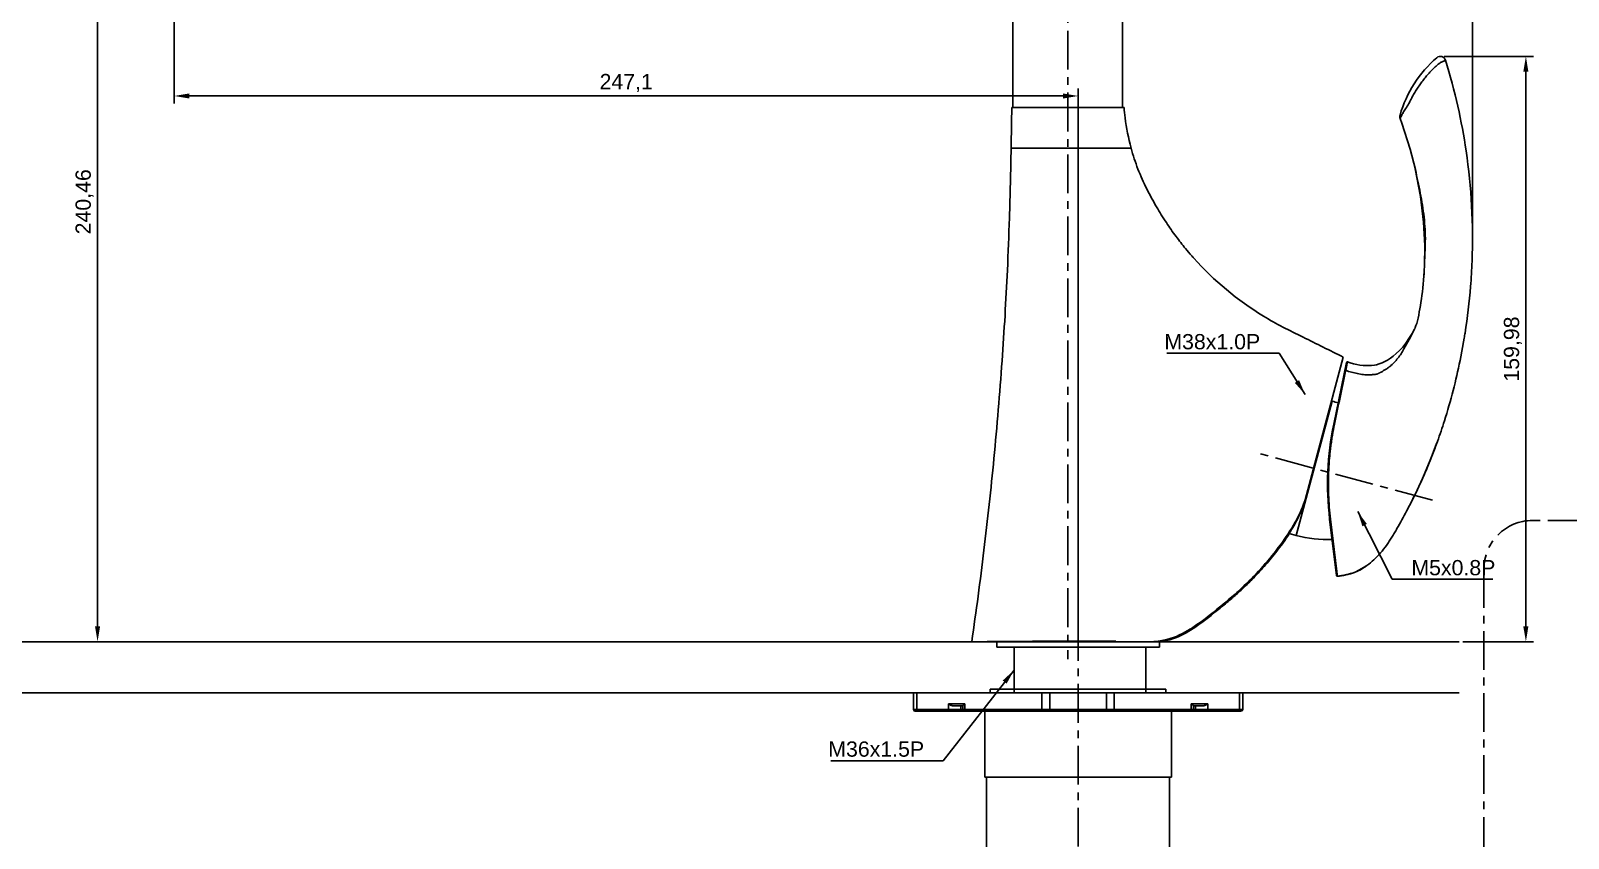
# Model space of a CAD drawing. Header units: millimetres. Extents: x 601 to 1195, y -13 to 407.
# Drawn here: x 813.2 to 1065.4, y 119.1 to 251.6 of the extents above; entities that cross this region are included whole.
import ezdxf

# ---------------------------------------------------------------- set-up
doc = ezdxf.new("R2010")
doc.units = ezdxf.units.MM
doc.header["$LTSCALE"] = 0.1
doc.linetypes.add('CENTERX2', pattern=[101.6, 63.5, -12.7, 12.7, -12.7])
for name, color, linetype in [('02___PRT_ALL_AXES', 7, 'Continuous'), ('CENTER', 1, 'CENTERX2'), ('DIM', 3, 'Continuous')]:
    doc.layers.add(name, color=color, linetype=linetype)
doc.styles.get("Standard").update_dxf_attribs({"font": 'arial.ttf'})
doc.dimstyles.new('ISO-25', dxfattribs={"dimtxt": 2.5, "dimasz": 2.5, "dimexe": 1.25, "dimexo": 0.625, "dimtad": 1, "dimlfac": 1.666667, "dimtxsty": 'Standard', "dimcen": 2.5, "dimadec": 0, "dimazin": 0, "dimtfac": 1, "dimtmove": 0, "dimatfit": 3, "dimfxl": 0, "dimarcsym": 0})

# ---------------------------------------------------------------- blocks, each defined once
blk = doc.blocks.new('*D4')
at = {"layer": 'Defpoints', "color": 0}
for p in [(824.17, 295.65), (836.75, 295.65), (888.96, 151.37)]:
    blk.add_point(p, dxfattribs=at)
at = {"layer": 'DIM', "color": 0, "lineweight": -2}
for p, q in [((836.13, 295.65), (822.92, 295.65)), ((824.17, 153.87), (824.17, 293.15)), ((888.33, 151.37), (822.92, 151.37))]:
    blk.add_line(p, q, dxfattribs=at)
at = {"layer": 'DIM', "color": 0}
for points in [[(823.75, 293.15), (824.58, 293.15), (824.17, 295.65)], [(823.75, 153.87), (824.58, 153.87), (824.17, 151.37)]]:
    blk.add_solid(points, dxfattribs=at)
at = {"layer": 'DIM', "color": 0, "insert": (822.04, 223.51), "char_height": 2.5, "attachment_point": 5, "rotation": 90}
blk.add_mtext('240,46', dxfattribs=at)
blk = doc.blocks.new('*D5')
at = {"layer": 'Defpoints', "color": 0}
for p in [(838.01, 303.15), (836.25, 292.66), (983.32, 282.05), (883.16, 269.05), (983.32, 148.5)]:
    blk.add_point(p, dxfattribs=at)
at = {"layer": 'DIM', "color": 0, "lineweight": -2}
blk.add_line((836.15, 292.04), (833.25, 274.73), dxfattribs=at)
blk.add_arc((983.32, 1171.51), 908, 260.65775, 269.84225, dxfattribs=at)
at = {"layer": 'DIM', "color": 0}
for points in [[(835.86, 275.14), (836, 275.96), (833.46, 275.96)], [(980.82, 263.93), (980.82, 263.09), (983.32, 263.51)]]:
    blk.add_solid(points, dxfattribs=at)
at = {"layer": 'DIM', "color": 0, "insert": (908.29, 268.52), "char_height": 2.5, "attachment_point": 5, "rotation": 355.25}
blk.add_mtext('10°', dxfattribs=at)
blk = doc.blocks.new('*D6')
at = {"layer": 'Defpoints', "color": 0}
for p in [(836.75, 295.65), (836.75, 240.86), (985.02, 151.37)]:
    blk.add_point(p, dxfattribs=at)
at = {"layer": 'DIM', "color": 0, "lineweight": -2}
for p, q in [((836.75, 295.02), (836.75, 239.61)), ((982.52, 240.86), (839.25, 240.86)), ((985.02, 152), (985.02, 242.11))]:
    blk.add_line(p, q, dxfattribs=at)
at = {"layer": 'DIM', "color": 0}
for points in [[(839.25, 241.28), (839.25, 240.44), (836.75, 240.86)], [(982.52, 241.28), (982.52, 240.44), (985.02, 240.86)]]:
    blk.add_solid(points, dxfattribs=at)
at = {"layer": 'DIM', "color": 0, "insert": (910.89, 242.99), "char_height": 2.5, "attachment_point": 5}
blk.add_mtext('247,1', dxfattribs=at)
blk = doc.blocks.new('*D7')
at = {"layer": 'Defpoints', "color": 0}
for p in [(1049.71, 364.43), (818.81, 303.13), (1049.71, 217.46)]:
    blk.add_point(p, dxfattribs=at)
at = {"layer": 'DIM', "color": 0, "lineweight": -2}
for p, q in [((818.81, 303.76), (818.81, 365.68)), ((821.31, 364.43), (1047.21, 364.43)), ((1049.71, 218.08), (1049.71, 365.68))]:
    blk.add_line(p, q, dxfattribs=at)
at = {"layer": 'DIM', "color": 0}
for points in [[(821.31, 364.84), (821.31, 364.01), (818.81, 364.43)], [(1047.21, 364.84), (1047.21, 364.01), (1049.71, 364.43)]]:
    blk.add_solid(points, dxfattribs=at)
at = {"layer": 'DIM', "color": 0, "insert": (934.26, 366.56), "char_height": 2.5, "attachment_point": 5}
blk.add_mtext('384,84', dxfattribs=at)
blk = doc.blocks.new('*D10')
at = {"layer": 'Defpoints', "color": 0}
for p in [(1044.43, 247.36), (1047.5, 151.37), (1058.47, 151.37)]:
    blk.add_point(p, dxfattribs=at)
at = {"layer": 'DIM', "color": 0, "lineweight": -2}
for p, q in [((1045.05, 247.36), (1059.72, 247.36)), ((1058.47, 244.86), (1058.47, 153.87)), ((1048.13, 151.37), (1059.72, 151.37))]:
    blk.add_line(p, q, dxfattribs=at)
at = {"layer": 'DIM', "color": 0}
for points in [[(1058.05, 244.86), (1058.88, 244.86), (1058.47, 247.36)], [(1058.05, 153.87), (1058.88, 153.87), (1058.47, 151.37)]]:
    blk.add_solid(points, dxfattribs=at)
at = {"layer": 'DIM', "color": 0, "insert": (1056.34, 199.36), "char_height": 2.5, "attachment_point": 5, "rotation": 90}
blk.add_mtext('159,98', dxfattribs=at)

msp = doc.modelspace()

# ---------------------------------------------------------------- linework, layer by layer
for p, q in [((974.3242, 262.9703), (974.3242, 238.9703)), ((992.3242, 262.9703), (992.3242, 238.9703)), ((992.5662, 238.9703), (974.1371, 238.9703)), ((1037.8492, 237.1724), (1038.1236, 236.408)), ((1037.8493, 237.1721), (1037.8493, 237.1721)), ((1038.1236, 236.408), (1039.4883, 232.1659)), ((975.8741, 232.322), (974.0218, 232.3222)), ((983.3204, 232.3232), (975.8741, 232.322)), ((987.8558, 232.322), (983.3204, 232.322)), ((993.7089, 232.3224), (989.0062, 232.3224)), ((1039.4883, 232.1659), (1040.3385, 228.8135)), ((1040.3025, 228.9745), (1040.3385, 228.8133)), ((1041.7855, 212.1022), (1041.7442, 211.3776)), ((1041.8226, 213.039), (1041.8209, 212.9857)), ((1041.7442, 211.3776), (1041.6943, 210.6846)), ((1041.7352, 211.24), (1041.7425, 211.3502)), ((1040.2298, 202.6997), (1040.2037, 202.6475)), ((1040.2063, 202.6527), (1040.2037, 202.6476)), ((1047.6733, 197.4755), (1048.3588, 201.1596)), ((1022.0232, 173.8137), (1028.5132, 198.0347)), ((1026.9477, 187.0383), (1029.0603, 197.1615)), ((1028.9154, 195.8293), (1029.1689, 197.0255)), ((1029.1689, 197.0255), (1029.2166, 197.2505)), ((1028.9154, 195.8293), (1028.8967, 195.7414)), ((1020.8011, 168.7891), (1026.7022, 190.8122)), ((1026.7022, 190.8122), (1026.5862, 190.8433)), ((1027.0808, 187.0685), (1027.0695, 187.0138)), ((1042.7948, 181.15), (1043.9659, 184.2253)), ((1041.5548, 178.2188), (1042.7948, 181.15)), ((1040.2926, 175.5243), (1041.5548, 178.2188)), ((1039.6487, 174.2337), (1040.2926, 175.5243)), ((1039.6487, 174.2337), (1039.7513, 174.4362)), ((1020.8011, 168.7891), (1019.6544, 169.0964)), ((1026.2814, 171.4797), (1027.3981, 162.2288)), ((1026.4092, 171.4602), (1027.44, 162.8846)), ((1027.44, 162.8846), (1027.4958, 162.4211)), ((1027.4958, 162.4211), (1027.5173, 162.2406)), ((1027.5173, 162.2406), (1027.531, 162.125)), ((1027.6142, 162.1079), (1027.6911, 162.1114)), ((1027.685, 162.1109), (1027.7748, 162.1193)), ((1027.7668, 162.1184), (1027.8363, 162.1274)), ((1027.8362, 162.1281), (1027.8363, 162.1274)), ((1028.0845, 162.1672), (1028.0847, 162.1664)), ((1030.5747, 162.8087), (1030.575, 162.8088)), ((1032.0011, 163.6041), (1032.3911, 163.8716)), ((1032.3824, 163.8653), (1032.3911, 163.8716)), ((1011.9374, 160.0027), (1011.8199, 160.1287)), ((1009.7072, 158.2697), (1009.8192, 158.1359)), ((1047.5028, 151.3703), (730.4127, 151.3703)), ((967.5662, 151.3703), (997.0978, 151.3703)), ((971.6657, 150.4703), (971.6657, 151.3703)), ((991.2039, 151.4717), (991.1722, 151.4716)), ((991.1732, 151.3701), (991.2039, 151.4717)), ((997.0978, 151.3703), (999.0557, 151.3703)), ((998.3657, 150.4703), (998.3657, 151.3703)), ((999.0557, 151.3703), (999.0557, 151.4438)), ((1002.6531, 152.9837), (1002.7419, 152.8303)), ((971.6657, 150.4703), (998.3657, 150.4703)), ((974.5157, 150.4703), (974.5157, 147.3503)), ((974.5157, 150.4703), (974.5157, 142.9703)), ((996.1055, 142.9703), (996.1055, 150.4703)), ((730.4127, 142.9703), (1047.5028, 142.9703)), ((958.0157, 142.9703), (958.0157, 140.2703))]:
    msp.add_line(p, q)
at = {"color": 7, "linetype": 'Continuous'}
for p, q in [((958.0157, 142.9703), (1012.0157, 142.9703)), ((958.0157, 142.9703), (958.0157, 140.2703)), ((958.5429, 142.9703), (958.5429, 140.2703)), ((979.0885, 142.9703), (979.0885, 140.2703)), ((980.3613, 142.9703), (980.3613, 139.9703)), ((989.6701, 142.9703), (989.6701, 139.9703)), ((990.9429, 142.9703), (990.9429, 140.2703)), ((1011.4885, 142.9703), (1011.4885, 140.2703)), ((1012.0157, 142.9703), (1012.0157, 140.2703)), ((1012.0157, 140.2703), (958.0157, 140.2703)), ((1011.7157, 139.9703), (958.3157, 139.9703)), ((966.4411, 141.1703), (963.7535, 141.1703)), ((963.7535, 140.2703), (963.7535, 141.1703)), ((966.092, 140.8703), (964.5269, 140.8703)), ((965.7598, 140.2703), (965.7598, 140.8703)), ((966.0896, 140.8703), (966.0896, 140.2703)), ((966.4411, 141.1703), (966.4411, 140.2703)), ((1006.2779, 141.1703), (1003.5903, 141.1703)), ((1003.5903, 140.2703), (1003.5903, 141.1703)), ((1005.5045, 140.8703), (1003.9394, 140.8703)), ((1003.9418, 140.2703), (1003.9418, 140.8703)), ((1004.2716, 140.8703), (1004.2716, 140.2703)), ((1006.2779, 141.1703), (1006.2779, 140.2703)), ((970.0157, 113.3903), (970.0157, 129.1703)), ((1000.0157, 113.3903), (1000.0157, 129.1703))]:
    msp.add_line(p, q, dxfattribs=at)
for points in [[(1040.3206, 228.8934), (1041.1795, 224.3918), (1041.6938, 220.1674), (1041.8669, 216.3377), (1041.8226, 213.0387)], [(1041.7957, 212.3196), (1041.7819, 212.0309), (1041.7801, 211.9992)], [(1041.6943, 210.6846), (1041.6367, 210.0203), (1041.5722, 209.3804), (1041.5016, 208.7624), (1041.4256, 208.1643), (1041.3446, 207.584), (1041.2589, 207.0195), (1041.1707, 206.4792), (1041.0799, 205.959), (1040.9847, 205.4445), (1040.8848, 204.936), (1040.7821, 204.4534), (1040.6735, 203.9949), (1040.5589, 203.5759), (1040.4385, 203.2047), (1040.3274, 202.9158), (1040.2298, 202.6997)], [(1041.7421, 211.3502), (1041.739, 211.2972), (1041.7348, 211.2401)], [(1040.2045, 202.6491), (1039.7958, 201.8932), (1039.2954, 201.079), (1038.7831, 200.3484), (1038.2602, 199.6928), (1037.7287, 199.1093), (1037.2081, 198.6106), (1036.7176, 198.2006), (1036.2445, 197.8553), (1035.7824, 197.5625), (1035.3245, 197.3131), (1034.879, 197.1069), (1034.4185, 196.9299), (1033.9658, 196.7945), (1033.622, 196.733), (1033.1334, 196.6777), (1032.6856, 196.6507), (1032.2346, 196.649), (1031.7574, 196.6773), (1031.2464, 196.7392), (1030.7179, 196.8337), (1030.1775, 196.96), (1029.6259, 197.1171), (1029.2166, 197.2505)], [(1047.6733, 197.4755), (1048.2544, 200.546), (1048.3588, 201.1596)], [(1042.6995, 180.9246), (1043.8306, 183.853), (1043.9659, 184.2253)], [(1039.7513, 174.4362), (1040.1137, 175.161), (1040.1613, 175.2612)], [(1027.3981, 162.2289), (1027.4164, 162.1772), (1027.4624, 162.1333), (1027.5104, 162.1154), (1027.5585, 162.1091), (1027.6185, 162.1079)], [(1027.3981, 162.2289), (1027.4156, 162.1784), (1027.4608, 162.1342), (1027.5085, 162.1158), (1027.5557, 162.1092), (1027.6142, 162.1079)], [(1027.8363, 162.1274), (1027.8647, 162.1315), (1028.0459, 162.1599), (1028.0847, 162.1664)], [(1028.0847, 162.1664), (1028.1708, 162.1813), (1028.2909, 162.2028)], [(1028.2909, 162.2028), (1028.409, 162.2248), (1028.5251, 162.2473), (1028.6389, 162.2702), (1028.7502, 162.2934), (1028.859, 162.3168), (1028.9651, 162.3405), (1029.0684, 162.3642), (1029.1689, 162.388), (1029.2664, 162.4118), (1029.3608, 162.4355), (1029.452, 162.459), (1029.54, 162.4823), (1029.6247, 162.5053), (1029.7061, 162.5278), (1029.784, 162.55), (1029.8585, 162.5716), (1029.9294, 162.5926), (1029.9968, 162.6129), (1030.0605, 162.6325), (1030.1206, 162.6514), (1030.177, 162.6693), (1030.2297, 162.6864), (1030.2785, 162.7025), (1030.3235, 162.7176), (1030.3646, 162.7315), (1030.4017, 162.7443), (1030.4349, 162.756), (1030.4644, 162.7664), (1030.4901, 162.7757), (1030.5122, 162.7839), (1030.531, 162.791), (1030.5467, 162.797), (1030.5596, 162.8022)], [(1030.5596, 162.8022), (1030.5704, 162.8067), (1030.575, 162.8088)], [(1030.5747, 162.8087), (1031.9687, 163.5792), (1032.3824, 163.8653)]]:
    msp.add_lwpolyline(points)
for centre, radius, start, end in [((1044.4275, 246.4566), 0.9, 17.076534, 130.857846), ((1056.6376, 232.34), 19.5646, 130.858, 164.014118), ((1038.6948, 237.4804), 0.9, 164.013807, 200.014582), ((348.8603, 241.145), 625.2238, 358.1400727, 359.1914454), ((950.4458, 217.4557), 99.2656, 357.861925, 8.336139), ((1041.7, 248.0547), 50.6285, 221.302083, 221.842083), ((1042.0244, 248.3393), 51.0609, 221.83796, 238.581708), ((994.086, 214.4496), 47.7572, 356.278923, 356.971767), ((993.8228, 214.4649), 48.0208, 356.970076, 357.43844), ((993.2586, 214.4881), 48.5855, 357.440859, 357.947612), ((991.2874, 214.5599), 50.558, 357.946318, 358.221238), ((991.2858, 214.56), 50.5597, 357.946258, 358.21569), ((951.1947, 217.4358), 98.5165, 355.450059, 357.857206), ((950.554, 217.4987), 99.1601, 351.002353, 355.443189), ((1036.0533, 204.7608), 4.6575, 333.061691, 333.424369), ((1035.6192, 204.9789), 5.1432, 333.415284, 333.702949), ((1036.4033, 204.5918), 4.2688, 333.698538, 333.933468), ((949.5784, 217.6502), 100.1474, 350.522298, 351.00405), ((1029.1777, 197.137), 0.12, 71.101253, 168.212136), ((2512.1572, -119.352), 1516.3593, 168.0067774, 168.3415893), ((1021.5776, 171.6869), 19.8, 72.055484, 75), ((1073.9354, 177.2325), 48, 168.212136, 186.883378), ((954.4201, 216.5592), 95.2047, 338.759376, 340.136324), ((961.6089, 213.723), 87.4767, 337.232149, 338.785038), ((967.8051, 211.1253), 80.758, 336.316881, 337.230243), ((967.2467, 211.4043), 81.3815, 334.630515, 336.294927), ((951.4131, 219.0664), 98.9722, 333.196183, 333.44495), ((954.8744, 217.3379), 95.1033, 333.44419, 333.989786), ((959.9624, 214.851), 89.4401, 333.992185, 334.634762), ((1025.9257, 187.9144), 19.8, 255, 272.197747), ((1026.3813, 172.1806), 10.1572, 278.234838, 279.653255), ((1025.7792, 172.9706), 11.2476, 303.594883, 305.94974), ((976.0837, 198.613), 52.5178, 309.809021, 312.879506), ((973.8112, -142.0971), 293.5023, 90.557616, 90.882248), ((978.6745, -647.3334), 798.762, 90.3883102, 90.5537416), ((996.6197, 163.3472), 11.9853, 271.560647, 272.279206), ((996.6164, 163.4168), 12.055, 272.281814, 278.933671), ((996.6193, 163.3971), 12.0352, 278.934307, 300.088769), ((996.6378, 163.3703), 12.18, 281.738249, 300.076792)]:
    msp.add_arc(centre, radius, start, end)
for centre, start, end in [((958.3157, 140.2703), 180, 270), ((966.3896, 140.2703), 180, 270), ((1003.6418, 140.2703), 270, 0), ((1011.7157, 140.2703), 270, 0)]:
    msp.add_arc(centre, 0.3, start, end, dxfattribs=at)
for points, knots in [([(1045.2878, 246.7209), (1045.2842, 246.7198), (1045.2715, 246.7114), (1045.2411, 246.6974), (1045.192, 246.6713), (1045.0866, 246.619), (1044.9544, 246.5556), (1044.794, 246.4851), (1044.6421, 246.4297), (1044.4846, 246.3481), (1044.3339, 246.2389), (1044.1815, 246.1246), (1043.9807, 245.9617), (1043.7307, 245.7503), (1043.4352, 245.4848), (1043.1485, 245.2038), (1042.8704, 244.9103), (1042.5948, 244.6117), (1042.2323, 244.2043), (1041.7956, 243.6757), (1041.2974, 243.0159), (1040.9057, 242.4455), (1040.5908, 241.9873), (1040.3645, 241.6347), (1040.1465, 241.2758), (1039.9352, 240.9121), (1039.7334, 240.5426), (1039.5406, 240.1685), (1039.357, 239.7907), (1039.1871, 239.4861), (1039.0422, 239.2505), (1038.9293, 239.0808), (1038.8148, 238.9168), (1038.6741, 238.7016), (1038.5124, 238.4408), (1038.2916, 238.063), (1038.1434, 237.7878), (1038.0543, 237.6132)], [0, 0, 0, 0, 0.00096308, 0.00380645, 0.00851077, 0.01506557, 0.03368427, 0.04570804, 0.05950877, 0.07468357, 0.09053024, 0.10667425, 0.12301324, 0.15613704, 0.18977241, 0.22377688, 0.25799205, 0.29236187, 0.32689309, 0.39637183, 0.466304, 0.53661214, 0.57193993, 0.60738363, 0.64291369, 0.67850321, 0.71412102, 0.74973556, 0.78530654, 0.82068913, 0.83819944, 0.85547175, 0.87240327, 0.88895978, 0.92072578, 0.95024852, 1, 1, 1, 1]), ([(1048.6626, 231.8472), (1048.3015, 234.3057), (1047.368, 239.3126), (1046.0521, 244.2329), (1045.2878, 246.7209)], [0, 0, 0, 0, 0.48841655, 1, 1, 1, 1]), ([(992.5661, 238.9703), (992.6016, 238.4085), (992.8124, 236.1665), (993.2715, 233.9524), (993.709, 232.3222)], [0, 0, 0, 0, 0.25010403, 1, 1, 1, 1]), ([(1037.7965, 237.52), (1037.7975, 237.5421), (1037.8032, 237.6112), (1037.8172, 237.6792), (1037.8292, 237.7247)], [0, 0, 0, 0, 0.32069813, 1, 1, 1, 1]), ([(1038.0543, 237.6132), (1038.0235, 237.5527), (1037.9807, 237.4671), (1037.9299, 237.3596), (1037.9009, 237.2966), (1037.8784, 237.2464), (1037.864, 237.2127), (1037.856, 237.1926), (1037.852, 237.1828), (1037.8502, 237.1765), (1037.8489, 237.1733), (1037.8492, 237.1724)], [0, 0, 0, 0, 0.41867439, 0.58990918, 0.73310384, 0.84663747, 0.92924141, 0.95875353, 0.9803476, 0.99404769, 1, 1, 1, 1]), ([(989.0064, 232.322), (988.913, 232.322), (988.5295, 232.321), (988.1459, 232.3199), (987.8557, 232.3219)], [0, 0, 0, 0, 0.24336113, 1, 1, 1, 1]), ([(999.4913, 220.087), (998.9275, 220.9346), (998.1012, 222.2673), (997.0524, 224.1289), (996.2621, 225.6393), (995.5106, 227.2227), (994.5884, 229.4315), (994.0228, 231.153), (993.7091, 232.3222)], [0, 0, 0, 0, 0.22473198, 0.34591598, 0.47170237, 0.60097963, 0.73274165, 1, 1, 1, 1]), ([(1040.3385, 228.8133), (1040.4825, 228.166), (1040.7622, 226.8694), (1041.1555, 224.9176), (1041.5068, 222.9548), (1041.7851, 220.9765), (1041.9576, 218.984), (1041.9885, 217.3185), (1041.9547, 215.9912), (1041.9096, 215.0027), (1041.8591, 214.0196), (1041.833, 213.3656), (1041.8226, 213.039)], [0, 0, 0, 0, 0.12497163, 0.24999664, 0.37523782, 0.50074432, 0.62641299, 0.75193826, 0.81445669, 0.87664358, 0.93842742, 1, 1, 1, 1]), ([(973.7547, 220.8526), (973.6618, 217.9971), (973.3515, 210.1831), (972.5845, 197.0271), (971.7248, 186.7415), (971.2099, 181.4092)], [0, 0, 0, 0, 0.21681652, 0.59345282, 1, 1, 1, 1]), ([(1003.6659, 214.6384), (1003.3152, 215.0376), (1002.4289, 216.0793), (1001.0138, 217.8803), (1000.0019, 219.3193), (999.4913, 220.087)], [0, 0, 0, 0, 0.23208091, 0.59729094, 1, 1, 1, 1]), ([(1028.5131, 198.0345), (1026.3128, 199.1284), (1021.9203, 201.3182), (1017.5016, 203.4853), (1015.4073, 204.7647)], [0, 0, 0, 0, 0.50030887, 1, 1, 1, 1]), ([(1040.2037, 202.6476), (1039.9419, 202.1326), (1039.5459, 201.3613), (1039.0067, 200.3352), (1038.4407, 199.2968), (1037.8098, 198.2627), (1037.0236, 197.309), (1036.4559, 196.7521), (1035.9563, 196.3473), (1035.5581, 196.0664), (1035.2091, 195.856), (1034.9235, 195.6977), (1034.7421, 195.604), (1034.5952, 195.533), (1034.486, 195.4787), (1034.3777, 195.4242), (1034.27, 195.3707), (1034.1656, 195.3133), (1034.0789, 195.2637), (1034.0021, 195.238), (1033.9208, 195.2225), (1033.8183, 195.2066), (1033.6942, 195.196), (1033.5285, 195.1867), (1033.3218, 195.1673), (1033.0732, 195.1512), (1032.8241, 195.1428), (1032.575, 195.1408), (1032.243, 195.1467), (1031.8287, 195.176), (1031.3355, 195.2459), (1030.6835, 195.3717), (1029.8771, 195.57), (1029.2363, 195.7441), (1028.9154, 195.8293)], [0, 0, 0, 0, 0.11493392, 0.17245892, 0.23055592, 0.35029635, 0.41256846, 0.47600765, 0.5081021, 0.54040278, 0.57286165, 0.58910385, 0.60535387, 0.61347811, 0.62156439, 0.62960744, 0.63760041, 0.64546977, 0.65332585, 0.65739018, 0.66151526, 0.66977445, 0.67802783, 0.6862742, 0.70279096, 0.71931143, 0.73583027, 0.75234885, 0.7688672, 0.80188775, 0.83489073, 0.86789252, 0.93394921, 1, 1, 1, 1]), ([(1043.9659, 184.2253), (1044.3657, 185.3329), (1045.3025, 188.0944), (1046.5674, 192.509), (1047.3365, 195.8352), (1047.6733, 197.4755)], [0, 0, 0, 0, 0.25656433, 0.63515688, 1, 1, 1, 1]), ([(1028.9154, 195.8293), (1028.885, 195.8377), (1028.835, 195.8372), (1028.7853, 195.8044), (1028.7719, 195.7797), (1028.7693, 195.7673)], [0, 0, 0, 0, 0.54213786, 0.78233435, 1, 1, 1, 1]), ([(1027.0695, 187.0138), (1026.9464, 186.4163), (1026.7776, 185.5132), (1026.5887, 184.3014), (1026.4648, 183.3842), (1026.3558, 182.454), (1026.2233, 181.1732), (1026.0701, 178.8483), (1026.0426, 175.4892), (1026.2498, 172.7967), (1026.4092, 171.4602)], [0, 0, 0, 0, 0.11707298, 0.17626696, 0.2353672, 0.29467857, 0.35601808, 0.48246551, 0.74168643, 1, 1, 1, 1]), ([(1027.0808, 187.0685), (1027.0654, 187.072), (1027.0351, 187.0756), (1026.9891, 187.0738), (1026.9514, 187.0562), (1026.9477, 187.0383)], [0, 0, 0, 0, 0.3274546, 0.61984724, 1, 1, 1, 1]), ([(971.2098, 181.4093), (970.725, 176.3892), (969.9042, 168.8677), (968.6317, 158.861), (967.9279, 153.8667), (967.5663, 151.371)], [0, 0, 0, 0, 0.49999492, 0.7499972, 1, 1, 1, 1]), ([(1022.1941, 174.4514), (1021.2417, 171.6804), (1018.0085, 166.5651), (1014.0163, 162.1735), (1011.8199, 160.1287)], [0, 0, 0, 0, 0.49403721, 1, 1, 1, 1]), ([(1032.3911, 163.8716), (1032.7938, 164.1641), (1033.5744, 164.8114), (1034.645, 165.9208), (1035.4589, 166.9499), (1036.0637, 167.8296), (1036.4956, 168.5173), (1036.9162, 169.2179), (1037.4672, 170.1638), (1038.135, 171.3566), (1038.9073, 172.7931), (1039.4052, 173.7543), (1039.6487, 174.2337)], [0, 0, 0, 0, 0.11694695, 0.23762157, 0.36167527, 0.42475355, 0.48842333, 0.55247211, 0.61675684, 0.74564736, 0.87365107, 1, 1, 1, 1]), ([(1020.0396, 169.748), (1020.3552, 170.2845), (1021.0914, 171.6027), (1021.7132, 172.9828), (1022.0232, 173.8137)], [0, 0, 0, 0, 0.41240351, 1, 1, 1, 1]), ([(1019.583, 168.9601), (1019.5818, 168.9604), (1019.5832, 168.9674), (1019.5869, 168.9752), (1019.5951, 168.9923), (1019.613, 169.0252), (1019.6459, 169.083), (1019.6966, 169.1695), (1019.7623, 169.2806), (1019.8425, 169.4154), (1019.9364, 169.5739), (1020.0035, 169.6874), (1020.0391, 169.7481)], [0, 0, 0, 0, 0.00412931, 0.01568259, 0.03517959, 0.06266225, 0.14152743, 0.25200636, 0.39366755, 0.56604059, 0.76842864, 1, 1, 1, 1]), ([(1026.4092, 171.4602), (1026.38, 171.4563), (1026.3395, 171.4552), (1026.2965, 171.4633), (1026.282, 171.4742), (1026.2814, 171.4797)], [0, 0, 0, 0, 0.65695939, 0.87625008, 1, 1, 1, 1]), ([(1019.5835, 168.9597), (1019.0388, 168.1288), (1017.8848, 166.5234), (1016.0285, 164.225), (1014.0511, 162.0466), (1012.6546, 160.6716), (1011.9375, 160.0027)], [0, 0, 0, 0, 0.25256068, 0.50209154, 0.7507083, 1, 1, 1, 1]), ([(1027.531, 162.125), (1027.5007, 162.1215), (1027.4348, 162.139), (1027.4017, 162.1987), (1027.3981, 162.2288)], [0, 0, 0, 0, 0.5014767, 1, 1, 1, 1]), ([(1027.531, 162.125), (1027.5313, 162.1219), (1027.5406, 162.1157), (1027.5705, 162.1103), (1027.6332, 162.1083), (1027.7263, 162.1142), (1027.7978, 162.1225), (1027.8362, 162.1281)], [0, 0, 0, 0, 0.0306632, 0.09056498, 0.30558512, 0.62427317, 1, 1, 1, 1]), ([(1028.0845, 162.1672), (1028.375, 162.2166), (1028.7996, 162.3), (1029.3434, 162.4301), (1029.7063, 162.527), (1030.0214, 162.62), (1030.2755, 162.7008), (1030.4529, 162.7629), (1030.5449, 162.7952), (1030.5747, 162.8087)], [0, 0, 0, 0, 0.34325494, 0.50386212, 0.65135454, 0.78087449, 0.88663197, 0.96188984, 1, 1, 1, 1]), ([(1030.5832, 162.8134), (1030.7052, 162.8685), (1031.1942, 163.1014), (1031.663, 163.3761), (1032.0027, 163.6017)], [0, 0, 0, 0, 0.24710382, 1, 1, 1, 1]), ([(1009.8192, 158.1359), (1010.0081, 158.2938), (1010.726, 158.9024), (1011.4292, 159.5286), (1011.9374, 160.0027)], [0, 0, 0, 0, 0.26157533, 1, 1, 1, 1]), ([(1002.6537, 152.9872), (1003.2905, 153.3565), (1005.7679, 154.9493), (1008.0167, 156.8579), (1009.7087, 158.2716)], [0, 0, 0, 0, 0.25030604, 1, 1, 1, 1]), ([(1009.8191, 158.1361), (1009.2517, 157.6614), (1006.9965, 155.7642), (1004.6544, 153.9376), (1002.7416, 152.8309)], [0, 0, 0, 0, 0.25079622, 1, 1, 1, 1]), ([(991.1722, 151.4716), (988.0633, 151.4653), (982.0929, 151.4513), (976.1225, 151.4299), (973.2611, 151.4103)], [0, 0, 0, 0, 0.5207185, 1, 1, 1, 1]), ([(998.5034, 151.3703), (998.5509, 151.3763), (998.7038, 151.3962), (998.8564, 151.4183), (998.9617, 151.4325)], [0, 0, 0, 0, 0.3110084, 1, 1, 1, 1]), ([(998.9617, 151.4325), (998.9737, 151.4342), (999.0121, 151.4392), (999.0506, 151.4441), (999.0772, 151.4464)], [0, 0, 0, 0, 0.31265064, 1, 1, 1, 1]), ([(999.0772, 151.4464), (999.0868, 151.4472), (999.0954, 151.4467), (999.1157, 151.4484), (999.1157, 151.445)], [0, 0, 0, 0, 0.74323137, 1, 1, 1, 1])]:
    msp.add_open_spline(points, degree=3, knots=knots)
msp.add_open_spline([(974.0218, 232.3222), (974.0529, 234.5383), (974.1215, 236.754), (974.1373, 238.9703)], degree=3)
for points, knots in [([(958.755, 139.9703), (958.7269, 139.9703), (958.6666, 139.9886), (958.5974, 140.0585), (958.553, 140.1567), (958.5429, 140.2317), (958.5429, 140.2703)], [0, 0, 0, 0, 0.20946685, 0.44465593, 0.71203026, 1, 1, 1, 1]), ([(964.5269, 140.8703), (964.451, 140.8703), (964.3021, 140.8945), (964.0384, 140.9904), (963.8607, 141.0946), (963.7535, 141.1703)], [0, 0, 0, 0, 0.27113766, 0.53147518, 1, 1, 1, 1]), ([(963.9657, 139.9703), (963.9376, 139.9703), (963.8772, 139.9886), (963.808, 140.0585), (963.7636, 140.1567), (963.7535, 140.2317), (963.7535, 140.2703)], [0, 0, 0, 0, 0.20946685, 0.44465593, 0.71203026, 1, 1, 1, 1]), ([(965.4704, 139.9703), (965.508, 139.9703), (965.5847, 139.9861), (965.6809, 140.0533), (965.7449, 140.153), (965.7598, 140.2314), (965.7598, 140.2703)], [0, 0, 0, 0, 0.24584399, 0.49414281, 0.74587242, 1, 1, 1, 1]), ([(966.4411, 141.1703), (966.3954, 141.138), (966.3311, 141.0888), (966.2529, 141.0218), (966.204, 140.9771), (966.1631, 140.9376), (966.1345, 140.9086), (966.116, 140.89), (966.1058, 140.8799), (966.0984, 140.8736), (966.0938, 140.8703), (966.092, 140.8703)], [0, 0, 0, 0, 0.36419865, 0.52561075, 0.67025356, 0.79498449, 0.89554981, 0.93503204, 0.96617174, 0.98803189, 1, 1, 1, 1]), ([(966.5032, 140.0582), (966.4931, 140.0725), (966.456, 140.1372), (966.4411, 140.2135), (966.4411, 140.2703)], [0, 0, 0, 0, 0.23555966, 1, 1, 1, 1]), ([(966.6532, 139.9703), (966.6251, 139.9703), (966.5648, 139.9885), (966.5214, 140.0324), (966.5032, 140.0582)], [0, 0, 0, 0, 0.47107626, 1, 1, 1, 1]), ([(979.3006, 139.9703), (979.2725, 139.9703), (979.2121, 139.9886), (979.143, 140.0585), (979.0986, 140.1567), (979.0885, 140.2317), (979.0885, 140.2703)], [0, 0, 0, 0, 0.20946685, 0.44465593, 0.71203026, 1, 1, 1, 1]), ([(990.7308, 139.9703), (990.7589, 139.9703), (990.8193, 139.9886), (990.8884, 140.0585), (990.9328, 140.1567), (990.9429, 140.2317), (990.9429, 140.2703)], [0, 0, 0, 0, 0.20946685, 0.44465593, 0.71203026, 1, 1, 1, 1]), ([(1003.3782, 139.9703), (1003.4063, 139.9703), (1003.4666, 139.9885), (1003.51, 140.0324), (1003.5282, 140.0582)], [0, 0, 0, 0, 0.47107625, 1, 1, 1, 1]), ([(1003.5282, 140.0582), (1003.5383, 140.0725), (1003.5754, 140.1372), (1003.5903, 140.2135), (1003.5903, 140.2703)], [0, 0, 0, 0, 0.23555966, 1, 1, 1, 1]), ([(1003.9394, 140.8703), (1003.9376, 140.8703), (1003.933, 140.8736), (1003.9256, 140.8799), (1003.9154, 140.89), (1003.8969, 140.9086), (1003.8683, 140.9376), (1003.8274, 140.9771), (1003.7785, 141.0218), (1003.7003, 141.0888), (1003.636, 141.138), (1003.5903, 141.1703)], [0, 0, 0, 0, 0.0119692, 0.0338338, 0.06498225, 0.10446514, 0.20503671, 0.32976718, 0.47440634, 0.63581364, 1, 1, 1, 1]), ([(1004.5611, 139.9703), (1004.5234, 139.9703), (1004.4467, 139.9861), (1004.3505, 140.0533), (1004.2865, 140.153), (1004.2716, 140.2314), (1004.2716, 140.2703)], [0, 0, 0, 0, 0.24584399, 0.49414281, 0.74587242, 1, 1, 1, 1]), ([(1006.2779, 141.1703), (1006.1707, 141.0946), (1005.993, 140.9904), (1005.7293, 140.8945), (1005.5804, 140.8703), (1005.5045, 140.8703)], [0, 0, 0, 0, 0.46851394, 0.72883987, 1, 1, 1, 1]), ([(1006.0657, 139.9703), (1006.0938, 139.9703), (1006.1542, 139.9886), (1006.2234, 140.0585), (1006.2678, 140.1567), (1006.2779, 140.2317), (1006.2779, 140.2703)], [0, 0, 0, 0, 0.20946684, 0.44465593, 0.71203026, 1, 1, 1, 1]), ([(1011.2764, 139.9703), (1011.3045, 139.9703), (1011.3649, 139.9886), (1011.434, 140.0585), (1011.4784, 140.1567), (1011.4885, 140.2317), (1011.4885, 140.2703)], [0, 0, 0, 0, 0.20946685, 0.44465593, 0.71203026, 1, 1, 1, 1])]:
    msp.add_open_spline(points, degree=3, knots=knots, dxfattribs=at)
at = {"layer": '02___PRT_ALL_AXES', "color": 7, "linetype": 'Continuous'}
for p, q in [((970.6157, 143.5703), (999.4157, 143.5703)), ((970.6157, 142.9703), (970.6157, 143.5703)), ((999.4157, 142.9703), (999.4157, 143.5703)), ((969.7157, 139.9703), (969.7157, 129.1703)), ((1000.3157, 139.9703), (1000.3157, 129.1703)), ((1000.3157, 129.1703), (969.7157, 129.1703))]:
    msp.add_line(p, q, dxfattribs=at)
at = {"layer": 'CENTER'}
for p, q in [((983.3242, 282.0503), (983.3242, 148.4962)), ((1043.177, 174.5956), (1013.9764, 182.4199)), ((1088.7483, 171.2581), (1059.5738, 171.2581)), ((1051.5738, 163.2581), (1051.5738, 49.5605)), ((985.0157, 154.6043), (985.0157, 53.5605))]:
    msp.add_line(p, q, dxfattribs=at)
msp.add_arc((1059.5738, 163.2581), 8, 90, 180, dxfattribs=at)

# ---------------------------------------------------------------- texts
at = {"layer": 'DIM', "char_height": 2.5}
for s, insert, attachment_point in [('M38x1.0P', (1014.8885, 199.2861), 9), ('M5x0.8P', (1039.6854, 162.2291), 7), ('M36x1.5P', (959.7615, 132.4792), 9)]:
    msp.add_mtext(s, dxfattribs=dict(at, insert=insert, attachment_point=attachment_point))

# ---------------------------------------------------------------- dimensions: what is measured, and where the dimension line sits
at = {"layer": 'DIM'}
for base, p1, p2, picture, middle in [((1049.7114, 364.4281), (818.8103, 303.1346), (1049.7114, 217.4557), '*D7', (934.2608, 366.5555)), ((836.7548, 240.8604), (985.0157, 151.3703), (836.7548, 295.6455), '*D6', (910.8853, 242.9878))]:
    dim = msp.add_linear_dim(base=base, p1=p1, p2=p2, dimstyle='ISO-25', dxfattribs=at)
    dim.commit()
    dim.dimension.update_dxf_attribs({"geometry": picture, "text_midpoint": middle})
dim = msp.add_angular_dim_2l(base=(883.1603, 269.0496), line1=((983.3242, 282.0503), (983.3242, 148.4962)), line2=((836.2548, 292.657), (838.0107, 303.1502)), dimstyle='ISO-25', dxfattribs=at)
dim.commit()
dim.dimension.update_dxf_attribs({"geometry": '*D5', "text_midpoint": (908.2917, 268.5214)})
for base, p1, p2, picture, middle in [((824.1651, 295.6455), (888.9578, 151.3703), (836.7548, 295.6455), '*D4', (822.0377, 223.5079)), ((1058.4657, 151.3703), (1044.4275, 247.3566), (1047.5028, 151.3703), '*D10', (1056.3384, 199.3635))]:
    dim = msp.add_linear_dim(base=base, p1=p1, p2=p2, angle=90, dimstyle='ISO-25', dxfattribs=at)
    dim.commit()
    dim.dimension.update_dxf_attribs({"geometry": picture, "text_midpoint": middle})

# ---------------------------------------------------------------- leaders
at = {"layer": 'DIM', "annotation_type": 0, "has_hookline": 1}
for points, hookline_direction, text_width in [([(1022.2516, 191.9274), (1018.0135, 198.6611), (1015.5135, 198.6611)], 1, 15.3138), ([(1030.8771, 172.7177), (1036.5604, 161.6041), (1039.0604, 161.6041)], 0, 13.3714), ([(974.5157, 146.7203), (962.8865, 131.8542), (960.3865, 131.8542)], 1, 15.3138)]:
    msp.add_leader(points, dimstyle='ISO-25', dxfattribs=dict(at, hookline_direction=hookline_direction, text_width=text_width))

doc.saveas('drawing.dxf')
